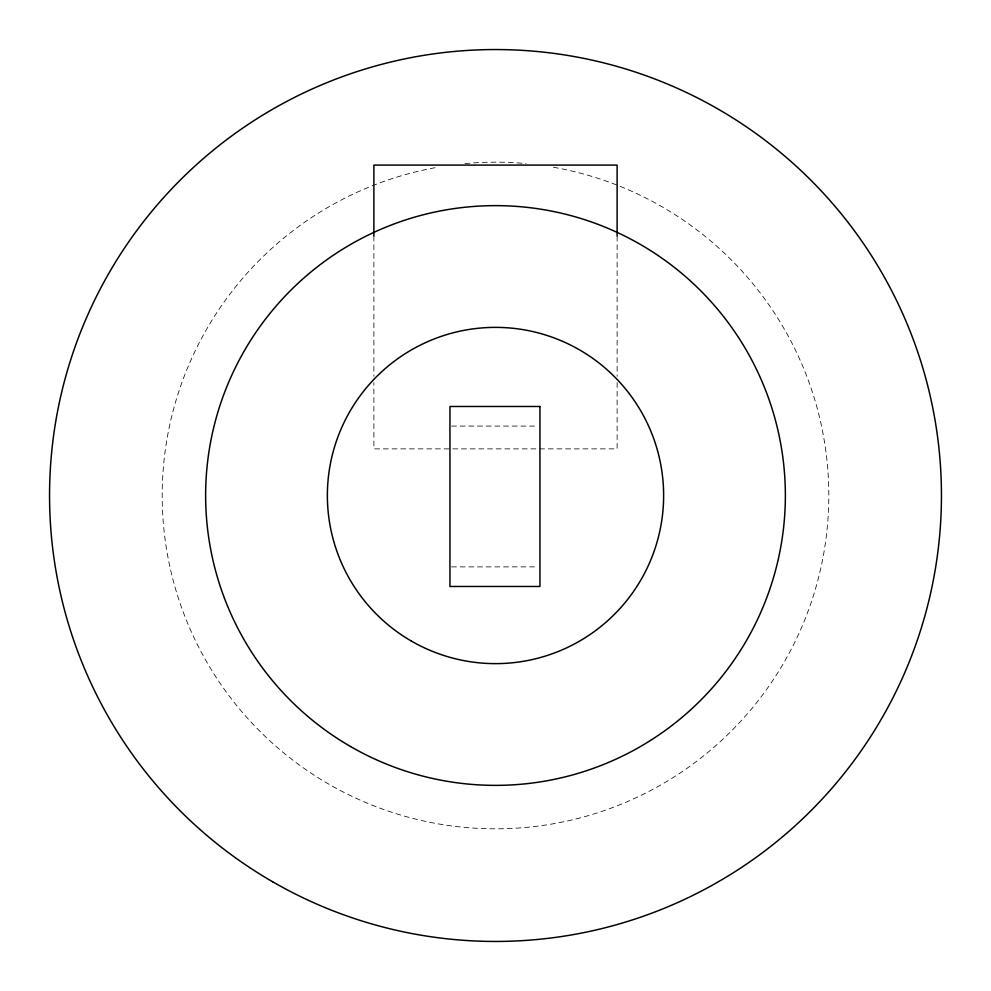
<?xml version="1.0" encoding="UTF-8"?>
<svg xmlns="http://www.w3.org/2000/svg" width="991" height="991" viewBox="0 0 991 991"><rect width="100%" height="100%" fill="white"/><g stroke="black" fill="none" stroke-linecap="round" stroke-linejoin="round"><path stroke-width="0.74" stroke-dasharray="4.96 3.72" d="M451.475 426.08L536.899 426.08M451.475 566.877L536.899 566.877M617.12 236.044L617.12 376.394M617.12 382.563L617.12 448.873L373.88 448.873L373.88 382.563M373.88 236.044L373.88 376.394M553.449 167.256A333.323 333.323 0 0 1 773.971 678.686A333.323 333.323 0 0 1 217.029 678.686A333.323 333.323 0 0 1 437.551 167.256M464.99 163.577A333.323 333.323 0 0 1 526.01 163.577"/><path stroke-width="1.49" d="M617.12 236.044L617.12 165.088L373.88 165.088L373.88 236.044M539.946 406.483L449.951 406.483L449.951 586.474L539.946 586.474L539.946 406.483M272.525 881.705A445.95 445.95 0 0 0 941.45 495.5A445.95 445.95 0 0 0 272.525 109.295A445.95 445.95 0 0 0 272.525 881.705M350.566 746.533A289.868 289.868 0 0 0 785.368 495.5A289.868 289.868 0 0 0 350.566 244.467A289.868 289.868 0 0 0 350.566 746.533M411.438 641.103A168.123 168.123 0 0 0 663.623 495.5A168.123 168.123 0 0 0 411.438 349.897A168.123 168.123 0 0 0 411.438 641.103"/></g></svg>
